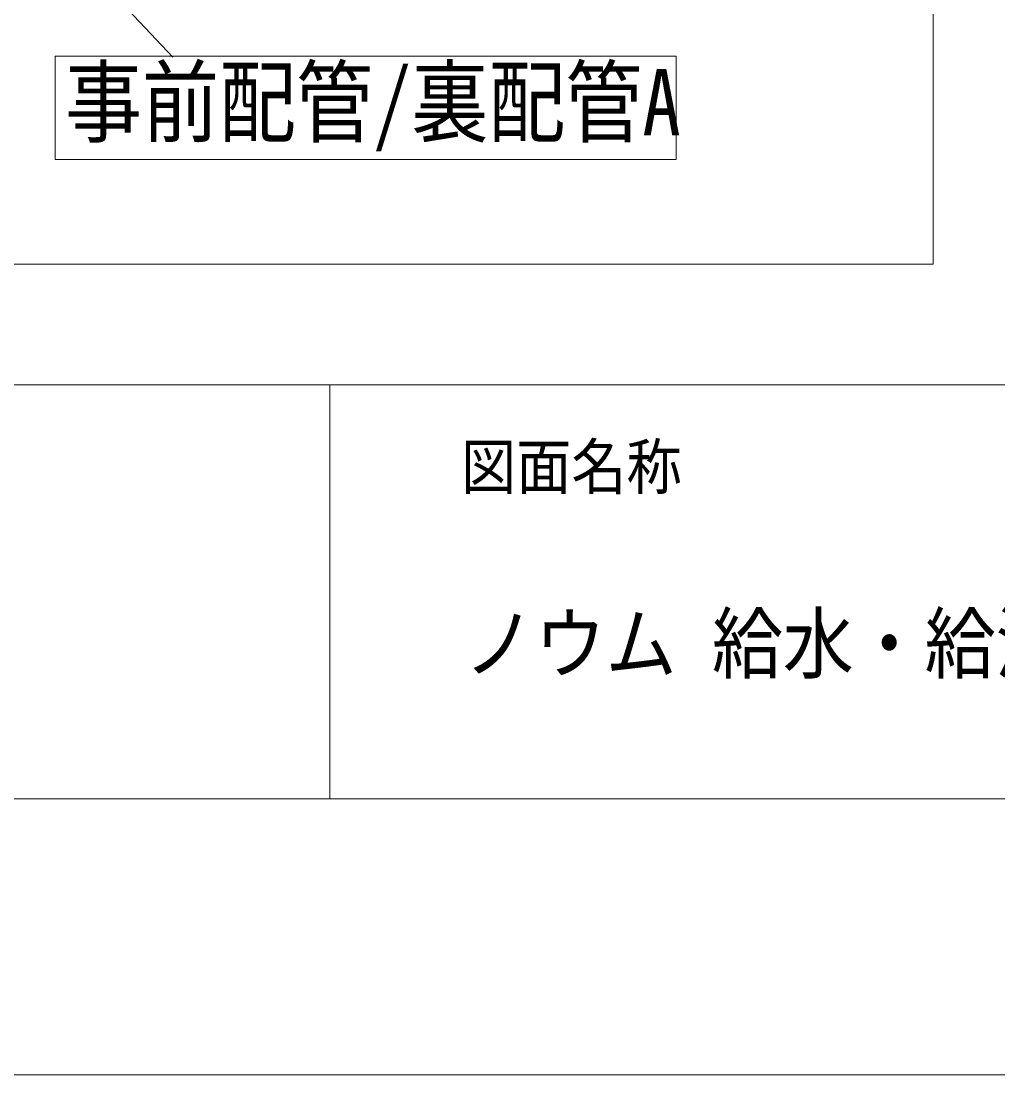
# Model space of a CAD drawing. Units: millimetres on the paper. Extents: x -305 to 305, y -152 to 152.
# Drawn here: x -212.2 to -176.82, y -148.5 to -110.32 of the extents above; entities that cross this region are included whole.
import ezdxf
from ezdxf.enums import TextEntityAlignment as Align

# ---------------------------------------------------------------- set-up
doc = ezdxf.new("R2010")
doc.units = ezdxf.units.MM
for name, color, linetype, lineweight in [('0-1_RV', 7, 'Continuous', 9), ('0-2_0', 7, 'Continuous', 9), ('0-3_1図面枠', 7, 'Continuous', 9), ('0-4_図面枠', 3, 'Continuous', 9), ('0-5_DEFPOINTS', 7, 'Continuous', 9)]:
    doc.layers.add(name, color=color, linetype=linetype, lineweight=lineweight)
doc.styles.add('ＭＳ ゴシック', font='')
doc.styles.get('ＭＳ ゴシック').set_extended_font_data('MS Gothic')

msp = doc.modelspace()

# ---------------------------------------------------------------- linework, layer by layer
at = {"layer": '0-1_RV'}
for p, q in [((-206.7, -111.622), (-211.531, -106.514)), ((-210.969, -111.593), (-210.969, -115.339)), ((-210.969, -111.593), (-188.469, -111.593)), ((-188.469, -111.593), (-188.469, -115.339)), ((-210.969, -115.339), (-188.469, -115.339))]:
    msp.add_line(p, q, dxfattribs=at)
msp.add_lwpolyline([(-246.654, -119.129), (-179.163, -119.129), (-179.163, -53.125), (-246.654, -53.125)], close=True, dxfattribs=at)
at = {"layer": '0-2_0'}
msp.add_line((-201.017, -123.498), (-201.017, -138.498), dxfattribs=at)
msp.add_line((-201.017, -123.498), (-201.017, -138.498), dxfattribs=at)
at = {"layer": '0-4_図面枠'}
msp.add_line((-291.017, -123.498), (108.983, -123.498), dxfattribs=at)
msp.add_lwpolyline([(-291.017, -138.498), (108.983, -138.498), (108.983, 138.502), (-291.017, 138.502)], close=True, dxfattribs=at)
at = {"layer": '0-5_DEFPOINTS'}
msp.add_line((118.983, -148.498), (-301.017, -148.498), dxfattribs=at)

# ---------------------------------------------------------------- texts
at = {"layer": '0-1_RV', "style": 'ＭＳ ゴシック', "width": 0.85}
msp.add_text('事前配管/裏配管A', height=2.405, dxfattribs=at).set_placement((-210.609, -115.179), align=Align.BOTTOM_LEFT)
at = {"layer": '0-3_1図面枠', "style": 'ＭＳ ゴシック', "width": 0.9}
for s, height, p in [('図面名称', 1.628, (-196.268, -127.769)), ('ノウム 給水・給湯・追焚用接続 浴槽パンあり 浴槽下接続\u3000裏配管Aなし/あり（兼用デッキ水栓）', 2.092, (-196.165, -134.541))]:
    msp.add_text(s, height=height, dxfattribs=at).set_placement(p, align=Align.BOTTOM_LEFT)

doc.saveas('drawing.dxf')
